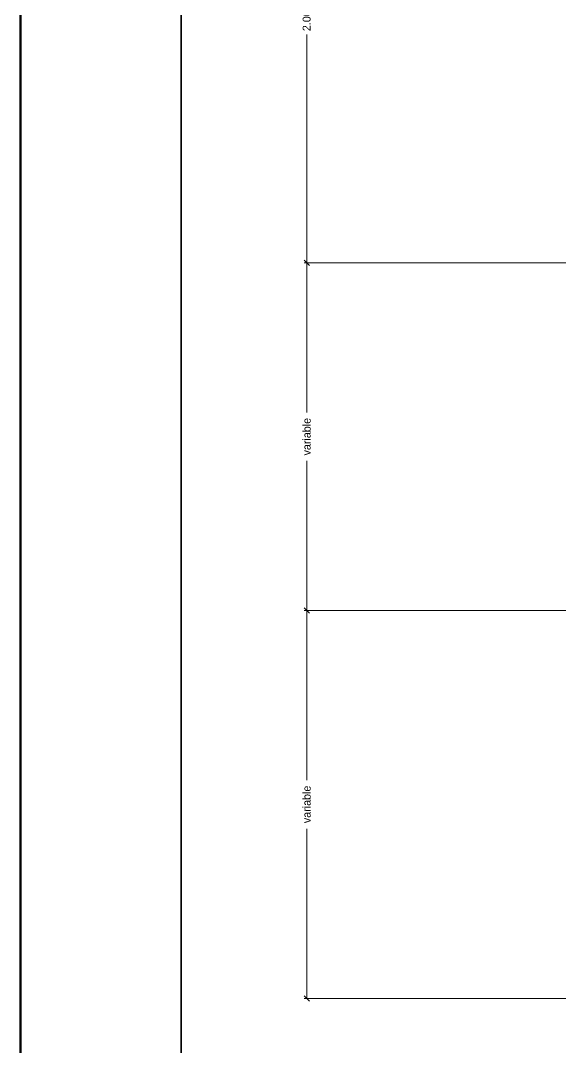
# Model space of a CAD drawing. Header units: metres. Extents: x 187 to 346, y 195 to 238.
# Drawn here: x 295.44 to 300.5, y 210 to 219.63 of the extents above; entities that cross this region are included whole.
import ezdxf

# ---------------------------------------------------------------- set-up
doc = ezdxf.new("R2010")
doc.units = ezdxf.units.M
for name, color, linetype, lineweight in [('Cotas', 32, 'Continuous', 25), ('Tex-Cuadros', 24, 'Continuous', 35), ('¡Margen', 152, 'Continuous', 80)]:
    doc.layers.add(name, color=color, linetype=linetype, lineweight=lineweight)
doc.styles.add('Cotas', font='GOTHIC.TTF')
doc.dimstyles.new('NINGUNA', dxfattribs={"dimtxt": 0.1125, "dimasz": 0.065, "dimexe": 0.025, "dimexo": 0.075, "dimgap": 0.005, "dimtad": 0, "dimtoh": 1, "dimzin": 4, "dimdsep": 46, "dimtxsty": 'Cotas', "dimblk": 'OBLIQUE', "dimcen": 0, "dimse1": 1, "dimse2": 1, "dimclrd": 256, "dimclre": 256, "dimclrt": 256, "dimadec": 1, "dimazin": 0, "dimtfac": 1.333333333333333, "dimtix": 1, "dimtofl": 0, "dimtmove": 2, "dimatfit": 0, "dimfxl": 1, "dimtolj": 1, "dimtzin": 0, "dimlwd": 9, "dimlwe": 9, "dimarcsym": 0})

# ---------------------------------------------------------------- blocks, each defined once
blk = doc.blocks.new('_Oblique')
at = {"color": 0, "linetype": 'ByBlock', "lineweight": -2}
blk.add_line((-0.5, -0.5), (0.5, 0.5), dxfattribs=at)
blk = doc.blocks.new('*D280')
at = {"layer": 'Cotas', "lineweight": 9, "transparency": 16777216}
for p, q in [((298.5754530549674, 222.0039388963796), (298.1009977583223, 222.0039388963796)), ((298.1259977583223, 222.0039388963796), (298.1259977583223, 219.8637777432769)), ((298.1259977583223, 217.3544459579512), (298.1259977583223, 219.4946071110539)), ((302.2905541657203, 217.3544459579512), (298.1009977583223, 217.3544459579512))]:
    blk.add_line(p, q, dxfattribs=at)
at = {"layer": 'Defpoints', "color": 0, "transparency": 16777216}
for p in [(298.6504530549674, 222.0039388963796), (298.1259977583223, 217.3544459579512), (302.3655541657202, 217.3544459579512)]:
    blk.add_point(p, dxfattribs=at)
at = {"layer": 'Cotas', "lineweight": 9, "transparency": 16777216, "xscale": 0.05, "yscale": 0.05, "zscale": 0.05}
for p, rotation in [((298.1259977583223, 222.0039388963796), 90), ((298.1259977583223, 217.3544459579512), 270)]:
    blk.add_blockref('_Oblique', p, dxfattribs=dict(at, rotation=rotation))
at = {"layer": 'Cotas', "transparency": 16777216, "insert": (298.1259977583223, 219.6791924271653), "char_height": 0.075, "attachment_point": 5, "rotation": 90, "style": 'Cotas', "bg_fill": 3, "box_fill_scale": 1.1, "bg_fill_color": 9, "bg_fill_true_color": 13158600, "bg_fill_transparency": 0}
blk.add_mtext('\\A1;2.00 m', dxfattribs=at)
blk = doc.blocks.new('*D281')
at = {"layer": 'Cotas', "lineweight": 9, "transparency": 16777216}
for p, q in [((302.2905541657203, 217.3544459579512), (298.1009977583223, 217.3544459579512)), ((298.1259977583223, 217.3544459579512), (298.1259977583223, 215.9540588117646)), ((298.1259977583223, 214.0988960027636), (298.1259977583223, 215.4992831489502)), ((302.2924396675991, 214.0988960027636), (298.1009977583223, 214.0988960027636))]:
    blk.add_line(p, q, dxfattribs=at)
at = {"layer": 'Defpoints', "color": 0, "transparency": 16777216}
for p in [(302.3655541657202, 217.3544459579512), (298.1259977583223, 214.0988960027636), (302.3674396675991, 214.0988960027636)]:
    blk.add_point(p, dxfattribs=at)
at = {"layer": 'Cotas', "lineweight": 9, "transparency": 16777216, "xscale": 0.05, "yscale": 0.05, "zscale": 0.05}
for p, rotation in [((298.1259977583223, 217.3544459579512), 90), ((298.1259977583223, 214.0988960027636), 270)]:
    blk.add_blockref('_Oblique', p, dxfattribs=dict(at, rotation=rotation))
at = {"layer": 'Cotas', "transparency": 16777216, "insert": (298.1259977583223, 215.7266709803573), "char_height": 0.075, "attachment_point": 5, "rotation": 90, "style": 'Cotas', "bg_fill": 3, "box_fill_scale": 1.1, "bg_fill_color": 9, "bg_fill_true_color": 13158600, "bg_fill_transparency": 0}
blk.add_mtext('\\A1;variable', dxfattribs=at)
blk = doc.blocks.new('*D278')
at = {"layer": 'Cotas', "lineweight": 9, "transparency": 16777216}
for p, q in [((302.2924396675991, 214.0988960027636), (298.1009977583223, 214.0988960027636)), ((298.1259977583223, 214.0988960027636), (298.1259977583223, 212.5091594903728)), ((298.1259977583223, 210.4646473151675), (298.1259977583223, 212.0543838275584)), ((302.065554165721, 210.4646473151675), (298.1009977583223, 210.4646473151675))]:
    blk.add_line(p, q, dxfattribs=at)
at = {"layer": 'Defpoints', "color": 0, "transparency": 16777216}
for p in [(302.3674396675991, 214.0988960027636), (298.1259977583223, 210.4646473151675), (302.140554165721, 210.4646473151675)]:
    blk.add_point(p, dxfattribs=at)
at = {"layer": 'Cotas', "lineweight": 9, "transparency": 16777216, "xscale": 0.05, "yscale": 0.05, "zscale": 0.05}
for p, rotation in [((298.1259977583223, 214.0988960027636), 90), ((298.1259977583223, 210.4646473151675), 270)]:
    blk.add_blockref('_Oblique', p, dxfattribs=dict(at, rotation=rotation))
at = {"layer": 'Cotas', "transparency": 16777216, "insert": (298.1259977583223, 212.2817716589654), "char_height": 0.075, "attachment_point": 5, "rotation": 90, "style": 'Cotas', "bg_fill": 3, "box_fill_scale": 1.1, "bg_fill_color": 9, "bg_fill_true_color": 13158600, "bg_fill_transparency": 0}
blk.add_mtext('\\A1;variable', dxfattribs=at)

msp = doc.modelspace()

# ---------------------------------------------------------------- linework, layer by layer
at = {"layer": '¡Margen', "flags": 128}
msp.add_lwpolyline([(345.6943176098867, 194.7977868225872), (345.6943176098867, 230.9122445801691), (295.4443176098867, 230.9122445801691), (295.4443176098867, 194.7977868225872)], close=True, dxfattribs=at)

# ---------------------------------------------------------------- next in the draw order: dimensions: what is measured, and where the dimension line sits
at = {"layer": 'Cotas'}
dim = msp.add_linear_dim(base=(298.1259977583223, 217.3544459579512), p1=(298.6504530549673, 222.0039388963794), p2=(302.3655541657201, 217.3544459579511), angle=90, text='2.00 m', dimstyle='NINGUNA', override={"dimtxt": 0.075, "dimasz": 0.05, "dimgap": 0.025, "dimlfac": 0.2666666666666666, "dimse1": 0, "dimse2": 0, "dimtfill": 1}, dxfattribs=at)
dim.commit()
dim.dimension.update_dxf_attribs({"geometry": '*D280', "text_midpoint": (298.1259977583223, 219.6791924271653)})

# ---------------------------------------------------------------- next in the draw order: dimensions: what is measured, and where the dimension line sits
dim = msp.add_linear_dim(base=(298.1259977583223, 214.0988960027636), p1=(302.3655541657201, 217.3544459579511), p2=(302.367439667599, 214.0988960027635), angle=90, text='variable', dimstyle='NINGUNA', override={"dimtxt": 0.075, "dimasz": 0.05, "dimgap": 0.025, "dimlfac": 0.2666666666666666, "dimse1": 0, "dimse2": 0, "dimtfill": 1}, dxfattribs=at)
dim.commit()
dim.dimension.update_dxf_attribs({"geometry": '*D281', "text_midpoint": (298.1259977583223, 215.7266709803573)})

# ---------------------------------------------------------------- next in the draw order: dimensions: what is measured, and where the dimension line sits
dim = msp.add_linear_dim(base=(298.1259977583223, 210.4646473151675), p1=(302.367439667599, 214.0988960027635), p2=(302.1405541657209, 210.4646473151674), angle=90, text='variable', dimstyle='NINGUNA', override={"dimtxt": 0.075, "dimasz": 0.05, "dimgap": 0.025, "dimlfac": 0.2666666666666666, "dimse1": 0, "dimse2": 0, "dimtfill": 1}, dxfattribs=at)
dim.commit()
dim.dimension.update_dxf_attribs({"geometry": '*D278', "text_midpoint": (298.1259977583223, 212.2817716589654)})

# ---------------------------------------------------------------- next in the draw order: linework, layer by layer
at = {"layer": 'Tex-Cuadros'}
msp.add_lwpolyline([(296.9497482211833, 229.4669648228611), (308.5705411727316, 229.4669648228609), (308.5705434239678, 204.393019302599), (296.9497504724196, 204.3930193025991)], close=True, dxfattribs=at)

doc.saveas('drawing.dxf')
